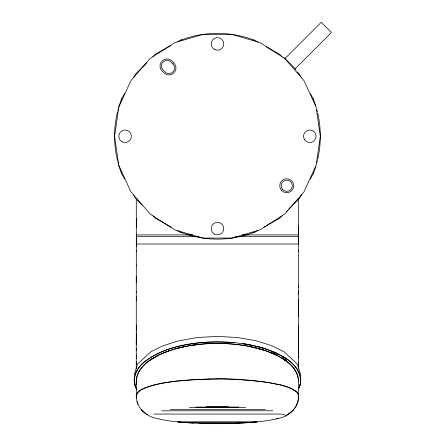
<?xml version="1.0" encoding="UTF-8"?>
<svg xmlns="http://www.w3.org/2000/svg" width="446" height="446" viewBox="0 0 446 446"><rect width="100%" height="100%" fill="white"/><g stroke="black" fill="none" stroke-linecap="round" stroke-linejoin="round"><path stroke-width="0.67" d="M136.286 349.653L136.286 350.333L136.286 348.164M136.281 300.292L136.281 298.937M136.281 297.783L136.292 276.269M136.303 265.95L136.314 250.763M136.286 282.535L136.309 265.114M257.37 421.821L235.7 423.393L221.077 423.683C240.271 423.276 259.728 422.908 278.477 418.387C289.142 416.296 298.742 407.41 298.63 396.042L298.63 381.207C298.268 368.245 286.014 359.905 275.511 354.698C254.766 345.349 231.613 342.656 209.046 343.621C189.611 344.68 169.675 348.354 152.738 358.4C146.857 361.979 141.293 366.701 138.227 372.984C134.681 380.12 136.939 388.444 136.281 396.042C136.169 407.41 145.77 416.296 156.435 418.387C174.86 422.847 193.982 423.237 212.848 423.678L211.716 423.667M298.625 368.641L298.63 357.948M298.63 356.438L298.63 354.893M298.63 327.832L298.63 353.366L298.625 348.164M298.625 306.441L298.63 301.362M298.625 365.759L298.625 364.304M298.625 309.886L298.63 304.596M298.597 251.349L298.597 226.005M298.614 313.164L298.619 311.475M136.325 246.722L136.325 246.164M298.603 315.361L298.625 308.364L298.597 316.465M136.331 245.066L136.325 245.785L136.281 199.033M298.597 316.521L298.608 314.848M136.337 244.843L136.342 244.034L298.614 244.034M298.597 329.142L298.597 326.589M136.281 227.237L136.727 218.629M298.591 329.198L298.591 326.478L298.625 327.866M295.219 390.83C300.348 393.751 298.296 399.917 296.964 404.388C294.806 409.629 290.045 413.336 285.273 416.073M118.759 107.274L114.589 136.253L118.759 165.232L130.918 191.869L150.096 213.996L174.726 229.824L202.819 238.069L232.093 238.069L260.185 229.824L284.816 213.996L303.994 191.869L316.153 165.232L320.323 136.253L316.153 107.274L303.994 80.642L284.816 58.515L260.185 42.682L232.093 34.437L202.819 34.437L174.726 42.682L150.096 58.515L130.918 80.642L118.759 107.274A102.864 102.864 0 0 1 121.641 98.822L124.668 93.415M136.671 325.173L136.281 327.866L136.671 330.558M134.458 377.138C133.75 381.252 134.536 385.628 136.627 389.235M153.792 385.076C147.81 387.24 135.266 389.207 136.666 397.865L136.381 396.957M298.564 388.722C302.695 381.012 300.375 371.512 294.36 365.553C280.802 351.743 261.245 346.653 242.741 343.632L250.674 345.003M134.185 374.908L137.513 364.114L150.837 351.788L162.701 345.873L178.266 340.906L196.959 337.561L217.453 336.373L237.952 337.561L256.64 340.906L272.211 345.873L284.074 351.788L297.398 364.114L300.727 374.908L300.336 376.173M298.463 388.879C300.465 385.316 301.145 381.018 300.426 376.998M299.127 387.697C304.618 375.131 293.736 362.219 283.032 356.521M298.452 381.168C297.543 364.282 279.386 355.863 265.565 350.679C245.908 344.184 224.979 342.573 204.402 343.833C185.687 345.516 166.587 349.474 150.542 359.716C142.452 365.207 134.558 374.322 136.727 384.787M139.08 371.367L139.408 370.693M133.744 77.191L135.428 74.187L146.623 62.986M301.502 194.718L299.483 198.319L288.774 209.035M310.243 179.097L313.27 173.689A102.864 102.864 0 0 0 315.746 166.587M152.956 56.659L155.386 54.222L171.008 45.486M284.944 58.571L321.215 22.3L331.411 32.491L295.135 68.768M281.956 215.847L279.525 218.284L266.307 225.682M286.338 211.465L287.313 210.495M287.698 414.78L293.39 409.974M148.189 361.505L158.798 354.988M144.019 364.995L144.353 364.778M177.62 41.785L180.022 40.441A6.997 6.997 0 0 1 181.996 39.984M252.915 232.522A6.997 6.997 0 0 0 254.889 232.065L257.894 230.387M263.904 227.025L265.102 226.351M163.81 352.847L170.249 350.472M276.531 418.933L278.477 418.387M177.24 348.382L184.728 346.626M254.543 422.106L252.391 422.395M200.733 344.234L191.691 345.293M171.247 381.737L185.441 380.159M178.846 380.8C166.475 382.378 153.725 383.839 142.324 389.213A84.556 18.827 1.9 0 0 136.671 394.258L136.281 396.042A85.526 19.228 2 0 0 136.56 397.877M256.974 421.86L177.915 421.86L193.525 423.076M222.827 423.667L223.262 423.661M222.063 423.678L223.195 423.667M234.49 342.634L233.693 342.639C203.147 340.543 169.324 343.058 144.019 362.068C136.002 368.273 130.856 380.193 136.777 389.469M209.219 378.91L225.693 378.91M136.281 234.919L192.739 234.919M242.172 234.919L298.63 234.919L298.63 198.682M199.005 236.62L136.426 236.62L136.426 244.034M235.209 236.62L298.486 236.62L298.486 244.034M206.203 406.702L228.419 406.696M195.749 407.07L238.85 407.053M189.377 407.421L245.696 407.432M170.037 409.344L265.175 409.389M161.926 410.827L272.785 410.777M153.809 414.066L281.091 414.055L284.687 414.551M182.832 422.329L252.692 422.273M222.816 423.667L211.359 423.661L223.474 423.661M182.219 422.273L185.681 422.278M249.297 422.329L252.079 422.329M212.084 423.667L213.829 423.683L199.211 423.393M249.47 380.159L270.053 382.729L281.119 385.076M177.541 421.821L182.514 422.395L180.368 422.106M262.917 381.637L280.506 384.92L289.242 387.685M265.565 350.679L250.184 346.626M265.275 348.766L263.692 348.359C233.659 339.612 201.263 339.83 171.219 348.359C154.611 353.455 125.989 367.666 136.877 389.358M258.212 346.72L263.692 348.359L277.73 353.695M271.792 351.102L276.303 353.126L287.676 359.537M271.101 352.847L276.938 355.49M252.915 39.984A6.997 6.997 0 0 1 254.889 40.441L257.894 42.125M266.307 46.83L279.525 54.222L281.956 56.659M171.008 227.025L155.386 218.284L152.956 215.847M177.62 230.721L180.022 232.065A6.997 6.997 0 0 0 181.996 232.522M282.173 358.4L286.722 361.505M145.089 412.946L141.521 409.974L147.213 414.78M283.862 57.696L290.19 63.516L296.016 69.849M297.053 71.75L299.483 74.187L301.502 77.794M142.241 205.138L135.428 198.319L133.744 195.32M293.658 368.19L295.826 371.367M310.243 93.415L313.27 98.822A102.864 102.864 0 0 1 315.746 105.919M118.77 165.276A102.864 102.864 0 0 0 121.641 173.689L124.668 179.097M137.117 401.328L137.948 404.388M136.71 384.095L136.281 381.207M298.597 339.088L298.625 346.676M298.597 339.83L298.625 350.327L298.625 349.653M136.298 244.034L136.314 251.349M298.625 286.75L298.625 294.237M298.63 299.573L298.63 300.292M298.597 250.763L298.597 253.456M298.597 254.27L298.625 287.213M298.63 299.4L298.63 299.773M136.281 361.901L136.286 368.641M298.625 291.595L298.63 358.456M298.625 362.537L298.625 362.849M136.286 291.595L136.286 292.163M136.281 296.791L136.281 358.456M136.286 362.537L136.286 362.849M136.281 354.893L136.281 356.438M136.281 357.948L136.286 364.415M136.627 394.303A85.214 19.005 2 0 0 136.286 396.042A85.565 19.178 2.2 0 0 136.766 397.871M295.436 390.947A85.219 19.005 -2 0 1 298.625 396.042A85.509 19.206 -2.1 0 1 298.318 397.877M298.614 396.042A85.571 19.184 -2.2 0 1 298.145 397.871M281.37 385.032A83.508 18.214 -1.3 0 1 293.039 389.341M292.487 389.408A83.486 18.554 -1.8 0 1 295.09 390.98M225.615 379.055A80.358 15.727 0.1 0 1 249.191 380.287M179.387 380.99A79.951 15.432 -0.1 0 1 217.458 379.05M217.453 378.821A79.689 15.816 0 0 1 241.264 379.552M288.958 387.73A83.926 18.548 -1.7 0 1 295.035 390.847M240.935 379.758A80.364 15.471 0.1 0 1 262.393 381.782M185.72 380.282A80.386 15.61 -0.1 0 1 209.297 379.055M153.97 385.11A81.534 16.965 0.5 0 1 171.426 381.793M317.703 113.2A102.864 102.864 0 0 1 317.703 159.306M317.39 160.638A102.864 102.864 0 0 1 316.883 162.634M254.889 232.065A102.864 102.864 0 0 1 180.022 232.065M118.391 163.955A102.864 102.864 0 0 1 117.856 161.97M117.521 160.638A102.864 102.864 0 0 1 117.521 111.868M117.856 110.541A102.864 102.864 0 0 1 118.391 108.551M180.022 40.441A102.864 102.864 0 0 1 254.889 40.441M316.883 109.878A102.864 102.864 0 0 1 317.39 111.868M313.716 171.782A6.997 6.997 0 0 1 313.27 173.689M121.641 173.689A6.997 6.997 0 0 1 121.189 171.716M313.27 98.822A6.997 6.997 0 0 1 313.716 100.724M121.189 100.796A6.997 6.997 0 0 1 121.641 98.822M136.303 340.738L136.292 344.345L136.387 332.933L136.303 340.738M298.53 396.951L298.246 397.865L298.53 396.957M277.713 355.256L272.562 352.875L277.713 355.256M286.667 360.708L282.379 357.843L286.667 360.708M173.912 63.02L171.933 61.041A6.997 6.997 0 0 0 162.037 61.041A6.997 6.997 0 0 0 162.037 70.942L164.016 72.921A6.997 6.997 0 0 0 173.912 72.921A6.997 6.997 0 0 0 173.912 63.02M172.925 64.012L170.946 62.033A5.597 5.597 0 0 0 163.024 62.033A5.597 5.597 0 0 0 163.024 69.95L165.003 71.929A5.597 5.597 0 0 0 172.925 71.929A5.597 5.597 0 0 0 172.925 64.012M214.309 234.078A6.3 6.3 0 0 0 223.753 228.625A6.3 6.3 0 0 0 214.309 223.167A6.3 6.3 0 0 0 214.309 234.078M304.618 139.804A6.3 6.3 0 0 0 315.5 138.985A6.3 6.3 0 0 0 309.351 129.976A6.3 6.3 0 0 0 304.618 139.804M214.309 49.339A6.3 6.3 0 0 0 223.753 43.886A6.3 6.3 0 0 0 214.309 38.428A6.3 6.3 0 0 0 214.309 49.339M121.936 141.705A6.3 6.3 0 0 0 131.386 136.253A6.3 6.3 0 0 0 121.936 130.801A6.3 6.3 0 0 0 121.936 141.705M281.666 190.565A6.997 6.997 0 0 0 293.44 187.705A6.997 6.997 0 0 0 285.078 178.935A6.997 6.997 0 0 0 281.666 190.565M282.441 189.333A5.597 5.597 0 0 0 291.991 187.649A5.597 5.597 0 0 0 285.758 180.223A5.597 5.597 0 0 0 282.441 189.333"/></g></svg>
